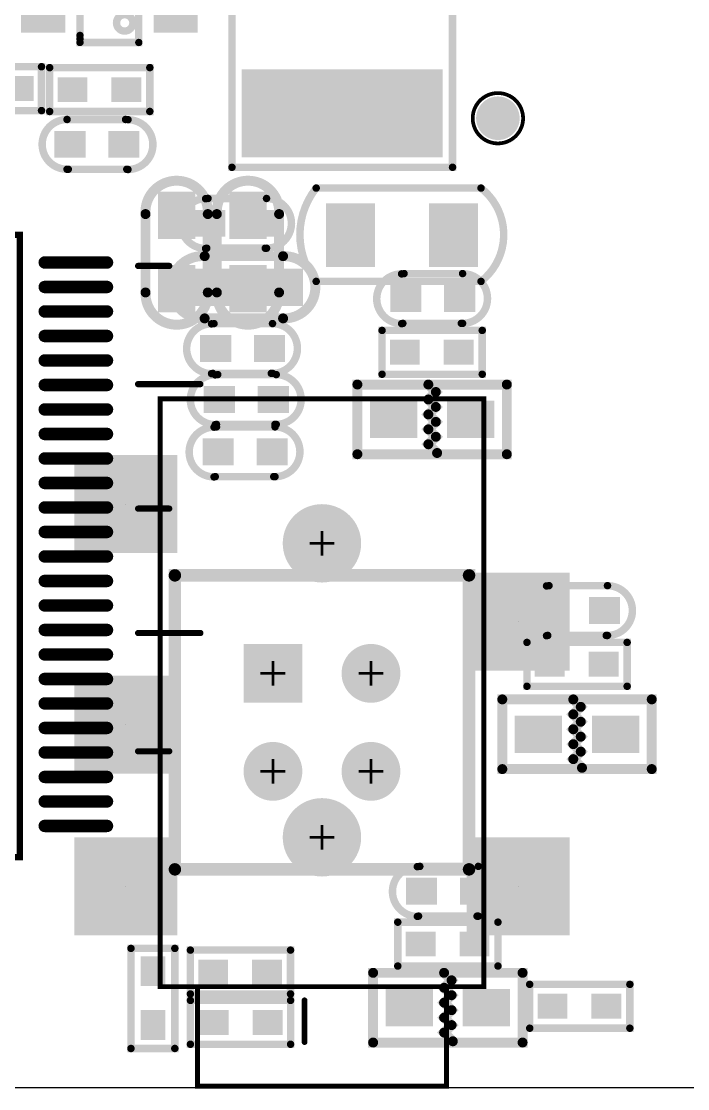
# Model space of a CAD drawing. Extents: x 68 to 180, y 55 to 144.
# Drawn here: x 123.98 to 137.57, y 55.95 to 77.73 of the extents above; entities that cross this region are included whole.
import ezdxf

# ---------------------------------------------------------------- set-up
doc = ezdxf.new("R2010")
doc.units = 0
doc.header["$MEASUREMENT"] = 0
doc.layers.get('0').update_dxf_attribs({"linetype": 'CONTINUOUS'})
for name, color, linetype in [('BOARD_OUTLINE_00', 2, 'CONTINUOUS'), ('DRIL_NPLTE_THRU_01', 16, 'CONTINUOUS'), ('DRIL_NPLTE_THRU_02', 4, 'CONTINUOUS'), ('DRIL_NPLTE_THRU_03', 96, 'CONTINUOUS'), ('DRIL_NPLTE_THRU_04', 136, 'CONTINUOUS'), ('DRIL_NPLTE_THRU_05', 34, 'CONTINUOUS'), ('DRIL_NPLTE_THRU_06', 176, 'CONTINUOUS'), ('DRIL_PLTE_THRU_01', 16, 'CONTINUOUS'), ('DRIL_PLTE_THRU_02', 4, 'CONTINUOUS'), ('DRIL_PLTE_THRU_03', 96, 'CONTINUOUS'), ('DRIL_PLTE_THRU_04', 136, 'CONTINUOUS'), ('DRIL_PLTE_THRU_05', 34, 'CONTINUOUS'), ('DRIL_PLTE_THRU_06', 176, 'CONTINUOUS'), ('DRIL_SYMBOL', 2, 'CONTINUOUS'), ('PADS_BOT', 5, 'CONTINUOUS'), ('PADS_INNER', 1, 'CONTINUOUS'), ('PADS_TOP', 1, 'CONTINUOUS'), ('PART_BOT_2DLINE_00', 253, 'CONTINUOUS'), ('PART_TOP_2DLINE_00', 67, 'CONTINUOUS'), ('PART_TOP_2DLINE_01', 67, 'CONTINUOUS')]:
    doc.layers.add(name, color=color, linetype=linetype)

# ---------------------------------------------------------------- blocks, each defined once
blk = doc.blocks.new('BOARD_5728')
at = {"layer": 'BOARD_OUTLINE_00', "const_width": 0.0254}
blk.add_lwpolyline([(0, -12.664, -0.306685), (1, -11.664), (110.44, -11.664, -0.233627), (111.44, -12.664), (111.44, -92.464, -0.199366), (110.44, -93.464), (1, -93.464, -0.298113), (0, -92.464), (0, -85.073), (12, -85.073), (12, -50.989), (2.337, -50.989), (2.356, -32.194), (0, -32.194)], format="xyb", close=True, dxfattribs=at)
blk = doc.blocks.new('SMOOTH_0$2032')
at = {"const_width": 0.1016}
blk.add_lwpolyline([(-0.0508, 0, 1), (0.0508, 0, 1)], format="xyb", close=True, dxfattribs=at)
blk = doc.blocks.new('PART_BODY_TOP_5734')
at = {"layer": 'PART_TOP_2DLINE_00', "const_width": 0.2032}
blk.add_lwpolyline([(-0.025146, 0.635), (1.575054, 0.635, -1.036434944), (1.575054, -0.635), (-0.025146, -0.635, -1.07236871)], format="xyb", close=True, dxfattribs=at)
at = {"layer": 'PART_TOP_2DLINE_00'}
for p in [(-0.025146, 0.635), (1.575054, 0.635), (-0.025146, -0.635), (1.575054, -0.635)]:
    blk.add_blockref('SMOOTH_0$2032', p, dxfattribs=at)
blk = doc.blocks.new('DRIL_HOLE_0')
blk.add_lwpolyline([(0, 0, 1), (0, 0, 1)], format="xyb", close=True)
blk = doc.blocks.new('PAD_0')
blk.add_lwpolyline([(0, 0, 1), (0, 0, 1)], format="xyb", close=True)
blk = doc.blocks.new('PAD_7')
at = {"const_width": 0.762}
blk.add_lwpolyline([(-0.4826, 0), (0.4826, 0)], dxfattribs=at)
blk = doc.blocks.new('STK_TOP_19')
at = {"layer": 'DRIL_PLTE_THRU_01'}
blk.add_blockref('DRIL_HOLE_0', (0, 0), dxfattribs=at)
at = {"layer": 'DRIL_PLTE_THRU_02'}
blk.add_blockref('DRIL_HOLE_0', (0, 0), dxfattribs=at)
at = {"layer": 'DRIL_PLTE_THRU_03'}
blk.add_blockref('DRIL_HOLE_0', (0, 0), dxfattribs=at)
at = {"layer": 'DRIL_PLTE_THRU_04'}
blk.add_blockref('DRIL_HOLE_0', (0, 0), dxfattribs=at)
at = {"layer": 'DRIL_PLTE_THRU_05'}
blk.add_blockref('DRIL_HOLE_0', (0, 0), dxfattribs=at)
at = {"layer": 'DRIL_PLTE_THRU_06'}
blk.add_blockref('DRIL_HOLE_0', (0, 0), dxfattribs=at)
at = {"layer": 'PADS_BOT'}
blk.add_blockref('PAD_0', (0, 0), dxfattribs=at)
at = {"layer": 'PADS_INNER'}
blk.add_blockref('PAD_0', (0, 0), dxfattribs=at)
at = {"layer": 'PADS_TOP'}
blk.add_blockref('PAD_7', (0, 0), dxfattribs=at)
blk = doc.blocks.new('SYM_TOP_17')
for name, p in [('PART_BODY_TOP_5734', (0, 0)), ('STK_TOP_19', (0, 0)), ('STK_TOP_19', (1.500124, 0))]:
    blk.add_blockref(name, p)
blk = doc.blocks.new('PART_TOP_21')
blk.add_blockref('SYM_TOP_17', (0, 0))
blk = doc.blocks.new('PART_TOP_22')
blk.add_blockref('SYM_TOP_17', (0, 0))
blk = doc.blocks.new('PART_BODY_BOT_5734')
at = {"layer": 'PART_BOT_2DLINE_00', "const_width": 0.2032}
blk.add_lwpolyline([(-0.025146, 0.635), (1.575054, 0.635, -1.036434944), (1.575054, -0.635), (-0.025146, -0.635, -1.07236871)], format="xyb", close=True, dxfattribs=at)
at = {"layer": 'PART_BOT_2DLINE_00'}
for p in [(-0.025146, 0.635), (1.575054, 0.635), (-0.025146, -0.635), (1.575054, -0.635)]:
    blk.add_blockref('SMOOTH_0$2032', p, dxfattribs=at)
blk = doc.blocks.new('STK_BOT_19')
at = {"layer": 'DRIL_PLTE_THRU_01'}
blk.add_blockref('DRIL_HOLE_0', (0, 0), dxfattribs=at)
at = {"layer": 'DRIL_PLTE_THRU_02'}
blk.add_blockref('DRIL_HOLE_0', (0, 0), dxfattribs=at)
at = {"layer": 'DRIL_PLTE_THRU_03'}
blk.add_blockref('DRIL_HOLE_0', (0, 0), dxfattribs=at)
at = {"layer": 'DRIL_PLTE_THRU_04'}
blk.add_blockref('DRIL_HOLE_0', (0, 0), dxfattribs=at)
at = {"layer": 'DRIL_PLTE_THRU_05'}
blk.add_blockref('DRIL_HOLE_0', (0, 0), dxfattribs=at)
at = {"layer": 'DRIL_PLTE_THRU_06'}
blk.add_blockref('DRIL_HOLE_0', (0, 0), dxfattribs=at)
at = {"layer": 'PADS_BOT'}
blk.add_blockref('PAD_7', (0, 0), dxfattribs=at)
at = {"layer": 'PADS_INNER'}
blk.add_blockref('PAD_0', (0, 0), dxfattribs=at)
at = {"layer": 'PADS_TOP'}
blk.add_blockref('PAD_0', (0, 0), dxfattribs=at)
blk = doc.blocks.new('SYM_BOT_17')
for name, p in [('PART_BODY_BOT_5734', (0, 0)), ('STK_BOT_19', (0, 0)), ('STK_BOT_19', (1.500124, 0))]:
    blk.add_blockref(name, p)
blk = doc.blocks.new('PART_BOT_46')
blk.add_blockref('SYM_BOT_17', (0, 0))
blk = doc.blocks.new('SMOOTH_0$1524')
at = {"const_width": 0.0762}
blk.add_lwpolyline([(-0.0381, 0, 1), (0.0381, 0, 1)], format="xyb", close=True, dxfattribs=at)
blk = doc.blocks.new('PART_BODY_TOP_5737')
at = {"layer": 'PART_TOP_2DLINE_00', "const_width": 0.1524}
blk.add_lwpolyline([(-1.750822, 0.96266), (1.61183, 0.96266, -0.486113236), (1.61183, -0.94234), (-1.750822, -0.94234, -0.348726164)], format="xyb", close=True, dxfattribs=at)
at = {"layer": 'PART_TOP_2DLINE_00'}
for p in [(-1.750822, 0.96266), (1.61183, 0.96266), (-1.750822, -0.94234), (1.61183, -0.94234)]:
    blk.add_blockref('SMOOTH_0$1524', p, dxfattribs=at)
blk = doc.blocks.new('PAD_8')
at = {"const_width": 0.999998}
blk.add_lwpolyline([(-0.649986, 0), (0.649986, 0)], dxfattribs=at)
blk = doc.blocks.new('STK_TOP_21')
at = {"layer": 'DRIL_PLTE_THRU_01'}
blk.add_blockref('DRIL_HOLE_0', (0, 0), dxfattribs=at)
at = {"layer": 'DRIL_PLTE_THRU_02'}
blk.add_blockref('DRIL_HOLE_0', (0, 0), dxfattribs=at)
at = {"layer": 'DRIL_PLTE_THRU_03'}
blk.add_blockref('DRIL_HOLE_0', (0, 0), dxfattribs=at)
at = {"layer": 'DRIL_PLTE_THRU_04'}
blk.add_blockref('DRIL_HOLE_0', (0, 0), dxfattribs=at)
at = {"layer": 'DRIL_PLTE_THRU_05'}
blk.add_blockref('DRIL_HOLE_0', (0, 0), dxfattribs=at)
at = {"layer": 'DRIL_PLTE_THRU_06'}
blk.add_blockref('DRIL_HOLE_0', (0, 0), dxfattribs=at)
at = {"layer": 'PADS_BOT'}
blk.add_blockref('PAD_0', (0, 0), dxfattribs=at)
at = {"layer": 'PADS_INNER'}
blk.add_blockref('PAD_0', (0, 0), dxfattribs=at)
at = {"layer": 'PADS_TOP', "rotation": 90}
blk.add_blockref('PAD_8', (0, 0), dxfattribs=at)
blk = doc.blocks.new('SYM_TOP_20')
for name, p in [('STK_TOP_21', (-1.050036, 0.004572)), ('STK_TOP_21', (1.050036, 0.004572)), ('PART_BODY_TOP_5737', (0, 0))]:
    blk.add_blockref(name, p)
blk = doc.blocks.new('PART_TOP_53')
blk.add_blockref('SYM_TOP_20', (0, 0))
blk = doc.blocks.new('PART_BODY_TOP_5741')
at = {"layer": 'PART_TOP_2DLINE_01', "const_width": 0.152}
blk.add_lwpolyline([(-1.1, 2.25), (4.1, 2.25), (4.1, -2.25), (-1.1, -2.25)], close=True, dxfattribs=at)
at = {"layer": 'PART_TOP_2DLINE_01'}
for p in [(-1.1, 2.25), (4.1, 2.25), (-1.1, -2.25), (4.1, -2.25)]:
    blk.add_blockref('SMOOTH_0$1524', p, dxfattribs=at)
blk = doc.blocks.new('PAD_10')
at = {"const_width": 1.8}
blk.add_lwpolyline([(-2.05, 0), (2.05, 0)], dxfattribs=at)
blk = doc.blocks.new('STK_TOP_26')
at = {"layer": 'DRIL_PLTE_THRU_01'}
blk.add_blockref('DRIL_HOLE_0', (0, 0), dxfattribs=at)
at = {"layer": 'DRIL_PLTE_THRU_02'}
blk.add_blockref('DRIL_HOLE_0', (0, 0), dxfattribs=at)
at = {"layer": 'DRIL_PLTE_THRU_03'}
blk.add_blockref('DRIL_HOLE_0', (0, 0), dxfattribs=at)
at = {"layer": 'DRIL_PLTE_THRU_04'}
blk.add_blockref('DRIL_HOLE_0', (0, 0), dxfattribs=at)
at = {"layer": 'DRIL_PLTE_THRU_05'}
blk.add_blockref('DRIL_HOLE_0', (0, 0), dxfattribs=at)
at = {"layer": 'DRIL_PLTE_THRU_06'}
blk.add_blockref('DRIL_HOLE_0', (0, 0), dxfattribs=at)
at = {"layer": 'PADS_BOT'}
blk.add_blockref('PAD_0', (0, 0), dxfattribs=at)
at = {"layer": 'PADS_INNER'}
blk.add_blockref('PAD_0', (0, 0), dxfattribs=at)
at = {"layer": 'PADS_TOP', "rotation": 90}
blk.add_blockref('PAD_10', (0, 0), dxfattribs=at)
blk = doc.blocks.new('SYM_TOP_24')
for name, p in [('STK_TOP_26', (0, 0)), ('STK_TOP_26', (3, 0)), ('PART_BODY_TOP_5741', (0, 0))]:
    blk.add_blockref(name, p)
blk = doc.blocks.new('PART_TOP_57')
blk.add_blockref('SYM_TOP_24', (0, 0))
blk = doc.blocks.new('PART_BODY_BOT_5757')
at = {"layer": 'PART_BOT_2DLINE_00', "const_width": 0.2032}
blk.add_lwpolyline([(-1.524, 0.7112), (1.524, 0.7112), (1.524, -0.7112), (-1.524, -0.7112)], close=True, dxfattribs=at)
blk.add_lwpolyline([(0.0762, 0.7112), (-0.0762, 0.5588), (0.0762, 0.4064), (-0.0762, 0.254), (0.0762, 0.1016), (-0.0762, -0.0508), (0.0762, -0.2032), (-0.0762, -0.3556), (0.0762, -0.508), (-0.1016, -0.6858)], dxfattribs=at)
at = {"layer": 'PART_BOT_2DLINE_00'}
for p in [(-1.524, 0.7112), (-0.0762, 0.5588), (0.0762, 0.7112), (1.524, 0.7112), (0.0762, 0.4064), (-0.0762, 0.254), (-0.0762, -0.0508), (0.0762, 0.1016), (0.0762, -0.2032), (-0.0762, -0.3556), (0.0762, -0.508), (-1.524, -0.7112), (-0.1016, -0.6858), (1.524, -0.7112)]:
    blk.add_blockref('SMOOTH_0$2032', p, dxfattribs=at)
blk = doc.blocks.new('SYM_BOT_40')
for name, p in [('PART_BODY_BOT_5757', (0, 0)), ('STK_BOT_19', (-0.7874, 0)), ('STK_BOT_19', (0.7874, 0))]:
    blk.add_blockref(name, p)
blk = doc.blocks.new('PART_BOT_86')
blk.add_blockref('SYM_BOT_40', (0, 0))
blk = doc.blocks.new('PART_BOT_87')
blk.add_blockref('SYM_BOT_40', (0, 0))
blk = doc.blocks.new('PART_BOT_88')
blk.add_blockref('SYM_BOT_40', (0, 0))
blk = doc.blocks.new('SMOOTH_0$10008')
at = {"const_width": 0.05004}
blk.add_lwpolyline([(-0.02502, 0, 1), (0.02502, 0, 1)], format="xyb", close=True, dxfattribs=at)
blk = doc.blocks.new('PART_BODY_TOP_5765')
at = {"layer": 'PART_TOP_2DLINE_00', "const_width": 0.1}
for points in [[(7.548, 1.198), (-4.45, 1.198), (-4.45, 7.802), (7.548, 7.802)], [(9.58, 1.96), (7.548, 1.96), (7.548, 7.04), (9.58, 7.04)]]:
    blk.add_lwpolyline(points, close=True, dxfattribs=at)
at = {"layer": 'PART_TOP_2DLINE_00'}
for p in [(-4.45, 7.802), (7.548, 7.802), (7.548, 7.04), (9.58, 7.04), (7.548, 1.96), (9.58, 1.96), (-4.45, 1.198), (7.548, 1.198)]:
    blk.add_blockref('SMOOTH_0$10008', p, dxfattribs=at)
blk = doc.blocks.new('PAD_21')
blk.add_lwpolyline([(0, 0), (0, 0)])
blk = doc.blocks.new('PAD_50')
at = {"const_width": 2}
blk.add_lwpolyline([(-1.05, 0), (1.05, 0)], dxfattribs=at)
blk = doc.blocks.new('STK_TOP_68')
at = {"layer": 'DRIL_NPLTE_THRU_01'}
blk.add_blockref('DRIL_HOLE_0', (0, 0), dxfattribs=at)
at = {"layer": 'DRIL_NPLTE_THRU_02'}
blk.add_blockref('DRIL_HOLE_0', (0, 0), dxfattribs=at)
at = {"layer": 'DRIL_NPLTE_THRU_03'}
blk.add_blockref('DRIL_HOLE_0', (0, 0), dxfattribs=at)
at = {"layer": 'DRIL_NPLTE_THRU_04'}
blk.add_blockref('DRIL_HOLE_0', (0, 0), dxfattribs=at)
at = {"layer": 'DRIL_NPLTE_THRU_05'}
blk.add_blockref('DRIL_HOLE_0', (0, 0), dxfattribs=at)
at = {"layer": 'DRIL_NPLTE_THRU_06'}
blk.add_blockref('DRIL_HOLE_0', (0, 0), dxfattribs=at)
at = {"layer": 'PADS_BOT'}
blk.add_blockref('PAD_21', (0, 0), dxfattribs=at)
at = {"layer": 'PADS_INNER'}
blk.add_blockref('PAD_0', (0, 0), dxfattribs=at)
at = {"layer": 'PADS_TOP', "rotation": 90}
blk.add_blockref('PAD_50', (0, 0), dxfattribs=at)
blk = doc.blocks.new('DRIL_SYMBOL_1$6')
at = {"layer": 'DRIL_SYMBOL', "const_width": 0.0508}
for points in [[(0, -0.254), (0, 0.254)], [(-0.254, 0), (0.254, 0)]]:
    blk.add_lwpolyline(points, dxfattribs=at)
blk = doc.blocks.new('DRIL_HOLE_1$6')
at = {"const_width": 0.8}
blk.add_lwpolyline([(-0.4, 0, 1), (0.4, 0, 1)], format="xyb", close=True, dxfattribs=at)
blk.add_blockref('DRIL_SYMBOL_1$6', (0, 0))
blk = doc.blocks.new('PAD_33')
at = {"const_width": 0.799972}
blk.add_lwpolyline([(0, -0.399986, 1), (0, 0.399986, 1)], format="xyb", close=True, dxfattribs=at)
blk = doc.blocks.new('STK_TOP_69')
at = {"layer": 'DRIL_PLTE_THRU_01'}
blk.add_blockref('DRIL_HOLE_1$6', (0, 0), dxfattribs=at)
at = {"layer": 'DRIL_PLTE_THRU_02'}
blk.add_blockref('DRIL_HOLE_1$6', (0, 0), dxfattribs=at)
at = {"layer": 'DRIL_PLTE_THRU_03'}
blk.add_blockref('DRIL_HOLE_1$6', (0, 0), dxfattribs=at)
at = {"layer": 'DRIL_PLTE_THRU_04'}
blk.add_blockref('DRIL_HOLE_1$6', (0, 0), dxfattribs=at)
at = {"layer": 'DRIL_PLTE_THRU_05'}
blk.add_blockref('DRIL_HOLE_1$6', (0, 0), dxfattribs=at)
at = {"layer": 'DRIL_PLTE_THRU_06'}
blk.add_blockref('DRIL_HOLE_1$6', (0, 0), dxfattribs=at)
at = {"layer": 'PADS_BOT'}
blk.add_blockref('PAD_33', (0, 0), dxfattribs=at)
at = {"layer": 'PADS_INNER'}
blk.add_blockref('PAD_33', (0, 0), dxfattribs=at)
at = {"layer": 'PADS_TOP'}
blk.add_blockref('PAD_33', (0, 0), dxfattribs=at)
blk = doc.blocks.new('SYM_TOP_48')
for name, p in [('STK_TOP_68', (0.1, 8.5)), ('STK_TOP_68', (5.5, 8.5)), ('PART_BODY_TOP_5765', (0, 0)), ('STK_TOP_69', (-1.5, 4.5)), ('STK_TOP_69', (4.5, 4.5)), ('STK_TOP_68', (-2.3, 0.5)), ('STK_TOP_68', (2.2, 0.5)), ('STK_TOP_68', (5.5, 0.5))]:
    blk.add_blockref(name, p)
blk = doc.blocks.new('PART_TOP_97')
blk.add_blockref('SYM_TOP_48', (0, 0))
blk = doc.blocks.new('PART_BODY_BOT_5731')
at = {"layer": 'PART_BOT_2DLINE_00', "const_width": 0.152}
blk.add_lwpolyline([(-1.028, -0.449), (-1.028, 0.446), (1.015, 0.446), (1.015, -0.449)], close=True, dxfattribs=at)
at = {"layer": 'PART_BOT_2DLINE_00'}
for p in [(-1.028, 0.446), (1.015, 0.446), (-1.028, -0.449), (1.015, -0.449)]:
    blk.add_blockref('SMOOTH_0$1524', p, dxfattribs=at)
blk = doc.blocks.new('PAD_1')
at = {"const_width": 0.508}
blk.add_lwpolyline([(-0.305, 0), (0.305, 0)], dxfattribs=at)
blk = doc.blocks.new('STK_BOT_14')
at = {"layer": 'DRIL_PLTE_THRU_01'}
blk.add_blockref('DRIL_HOLE_0', (0, 0), dxfattribs=at)
at = {"layer": 'DRIL_PLTE_THRU_02'}
blk.add_blockref('DRIL_HOLE_0', (0, 0), dxfattribs=at)
at = {"layer": 'DRIL_PLTE_THRU_03'}
blk.add_blockref('DRIL_HOLE_0', (0, 0), dxfattribs=at)
at = {"layer": 'DRIL_PLTE_THRU_04'}
blk.add_blockref('DRIL_HOLE_0', (0, 0), dxfattribs=at)
at = {"layer": 'DRIL_PLTE_THRU_05'}
blk.add_blockref('DRIL_HOLE_0', (0, 0), dxfattribs=at)
at = {"layer": 'DRIL_PLTE_THRU_06'}
blk.add_blockref('DRIL_HOLE_0', (0, 0), dxfattribs=at)
at = {"layer": 'PADS_BOT'}
blk.add_blockref('PAD_1', (0, 0), dxfattribs=at)
at = {"layer": 'PADS_INNER'}
blk.add_blockref('PAD_0', (0, 0), dxfattribs=at)
at = {"layer": 'PADS_TOP'}
blk.add_blockref('PAD_0', (0, 0), dxfattribs=at)
blk = doc.blocks.new('SYM_BOT_14')
for name, p in [('PART_BODY_BOT_5731', (0, 0)), ('STK_BOT_14', (-0.55, 0)), ('STK_BOT_14', (0.55, 0))]:
    blk.add_blockref(name, p)
blk = doc.blocks.new('PART_BOT_139')
blk.add_blockref('SYM_BOT_14', (0, 0))
blk = doc.blocks.new('PART_BOT_140')
blk.add_blockref('SYM_BOT_14', (0, 0))
blk = doc.blocks.new('PART_BOT_141')
blk.add_blockref('SYM_BOT_14', (0, 0))
blk = doc.blocks.new('PART_BOT_167')
blk.add_blockref('SYM_BOT_14', (0, 0))
blk = doc.blocks.new('PART_BOT_172')
blk.add_blockref('SYM_BOT_14', (0, 0))
blk = doc.blocks.new('PART_BODY_TOP_5731')
at = {"layer": 'PART_TOP_2DLINE_00', "const_width": 0.152}
blk.add_lwpolyline([(-1.028, -0.449), (-1.028, 0.446), (1.015, 0.446), (1.015, -0.449)], close=True, dxfattribs=at)
at = {"layer": 'PART_TOP_2DLINE_00'}
for p in [(-1.028, 0.446), (1.015, 0.446), (-1.028, -0.449), (1.015, -0.449)]:
    blk.add_blockref('SMOOTH_0$1524', p, dxfattribs=at)
blk = doc.blocks.new('STK_TOP_14')
at = {"layer": 'DRIL_PLTE_THRU_01'}
blk.add_blockref('DRIL_HOLE_0', (0, 0), dxfattribs=at)
at = {"layer": 'DRIL_PLTE_THRU_02'}
blk.add_blockref('DRIL_HOLE_0', (0, 0), dxfattribs=at)
at = {"layer": 'DRIL_PLTE_THRU_03'}
blk.add_blockref('DRIL_HOLE_0', (0, 0), dxfattribs=at)
at = {"layer": 'DRIL_PLTE_THRU_04'}
blk.add_blockref('DRIL_HOLE_0', (0, 0), dxfattribs=at)
at = {"layer": 'DRIL_PLTE_THRU_05'}
blk.add_blockref('DRIL_HOLE_0', (0, 0), dxfattribs=at)
at = {"layer": 'DRIL_PLTE_THRU_06'}
blk.add_blockref('DRIL_HOLE_0', (0, 0), dxfattribs=at)
at = {"layer": 'PADS_BOT'}
blk.add_blockref('PAD_0', (0, 0), dxfattribs=at)
at = {"layer": 'PADS_INNER'}
blk.add_blockref('PAD_0', (0, 0), dxfattribs=at)
at = {"layer": 'PADS_TOP'}
blk.add_blockref('PAD_1', (0, 0), dxfattribs=at)
blk = doc.blocks.new('SYM_TOP_14')
for name, p in [('PART_BODY_TOP_5731', (0, 0)), ('STK_TOP_14', (-0.55, 0)), ('STK_TOP_14', (0.55, 0))]:
    blk.add_blockref(name, p)
blk = doc.blocks.new('PART_TOP_192')
blk.add_blockref('SYM_TOP_14', (0, 0))
blk = doc.blocks.new('PART_TOP_195')
blk.add_blockref('SYM_TOP_14', (0, 0))
blk = doc.blocks.new('SMOOTH_0$150114')
at = {"const_width": 0.075057}
blk.add_lwpolyline([(-0.037528, 0, 1), (0.037528, 0, 1)], format="xyb", close=True, dxfattribs=at)
blk = doc.blocks.new('PART_BODY_TOP_5781')
at = {"layer": 'PART_TOP_2DLINE_00', "const_width": 0.15}
blk.add_lwpolyline([(-1.275, 0.6), (1.35, 0.6), (1.35, -0.6), (-1.35, -0.6), (-1.35, 0.6), (-1.206, 0.6)], close=True, dxfattribs=at)
blk.add_lwpolyline([(-0.783, -0.312, 1), (-1.117, -0.312, 1)], format="xyb", close=True, dxfattribs=at)
at = {"layer": 'PART_TOP_2DLINE_00'}
for p in [(-1.35, 0.6), (-1.275, 0.6), (-1.206, 0.6), (1.35, 0.6), (-1.35, -0.6), (1.35, -0.6)]:
    blk.add_blockref('SMOOTH_0$150114', p, dxfattribs=at)
blk = doc.blocks.new('PAD_65')
at = {"const_width": 0.4}
blk.add_lwpolyline([(-0.45, 0), (0.45, 0)], dxfattribs=at)
blk = doc.blocks.new('STK_TOP_87')
at = {"layer": 'DRIL_PLTE_THRU_01'}
blk.add_blockref('DRIL_HOLE_0', (0, 0), dxfattribs=at)
at = {"layer": 'DRIL_PLTE_THRU_02'}
blk.add_blockref('DRIL_HOLE_0', (0, 0), dxfattribs=at)
at = {"layer": 'DRIL_PLTE_THRU_03'}
blk.add_blockref('DRIL_HOLE_0', (0, 0), dxfattribs=at)
at = {"layer": 'DRIL_PLTE_THRU_04'}
blk.add_blockref('DRIL_HOLE_0', (0, 0), dxfattribs=at)
at = {"layer": 'DRIL_PLTE_THRU_05'}
blk.add_blockref('DRIL_HOLE_0', (0, 0), dxfattribs=at)
at = {"layer": 'DRIL_PLTE_THRU_06'}
blk.add_blockref('DRIL_HOLE_0', (0, 0), dxfattribs=at)
at = {"layer": 'PADS_BOT'}
blk.add_blockref('PAD_0', (0, 0), dxfattribs=at)
at = {"layer": 'PADS_INNER'}
blk.add_blockref('PAD_0', (0, 0), dxfattribs=at)
at = {"layer": 'PADS_TOP', "rotation": 90}
blk.add_blockref('PAD_65', (0, 0), dxfattribs=at)
blk = doc.blocks.new('SYM_TOP_64')
for name, p in [('STK_TOP_87', (-0.95, 1.35)), ('STK_TOP_87', (0.95, 1.35)), ('PART_BODY_TOP_5781', (0, 0)), ('STK_TOP_87', (-0.95, -1.35)), ('STK_TOP_87', (0, -1.35)), ('STK_TOP_87', (0.95, -1.35))]:
    blk.add_blockref(name, p)
blk = doc.blocks.new('PART_TOP_250')
blk.add_blockref('SYM_TOP_64', (0, 0))
blk = doc.blocks.new('SMOOTH_0$127')
at = {"const_width": 0.0635}
blk.add_lwpolyline([(-0.03175, 0, 1), (0.03175, 0, 1)], format="xyb", close=True, dxfattribs=at)
blk = doc.blocks.new('PART_BODY_BOT_5788')
at = {"layer": 'PART_BOT_2DLINE_00', "const_width": 0.127}
for points in [[(-1.813, 11.049), (-1.813, 12.319)], [(3.267, 11.049), (3.267, 12.319)], [(-4.226, 11.049), (-4.226, 11.684)], [(0.727, 11.049), (0.727, 11.684)], [(5.68, 11.049), (5.68, 11.684)], [(-5.75, -10.922), (-5.115, -11.557), (-6.385, -11.557), (-5.75, -10.922)], [(-3.718, -11.049), (-3.718, -11.684)], [(-1.305, -11.049), (-1.305, -12.319)], [(1.235, -11.049), (1.235, -11.684)], [(3.775, -11.049), (3.775, -12.319)]]:
    blk.add_lwpolyline(points, dxfattribs=at)
blk.add_lwpolyline([(-6.385, -8.509), (-6.385, -1.524), (-5.25, -1.524), (-5.25, 0.381), (-6.385, 0.381), (-6.385, 8.636), (6.315, 8.636), (6.315, -8.509)], close=True, dxfattribs=at)
blk.add_lwpolyline([(-4.74975, -7.27888, 1), (-5.75, -7.27888, 1)], format="xyb", close=True, dxfattribs=at)
at = {"layer": 'PART_BOT_2DLINE_00'}
for p in [(-1.813, 12.319), (3.267, 12.319), (-4.226, 11.684), (0.727, 11.684), (5.68, 11.684), (-4.226, 11.049), (-1.813, 11.049), (0.727, 11.049), (3.267, 11.049), (5.68, 11.049), (-6.385, 8.636), (6.315, 8.636), (-6.385, 0.381), (-5.25, 0.381), (-6.385, -1.524), (-5.25, -1.524), (-6.385, -8.509), (6.315, -8.509), (-5.75, -10.922), (-5.75, -10.922), (-3.718, -11.049), (-1.305, -11.049), (1.235, -11.049), (3.775, -11.049), (-6.385, -11.557), (-5.115, -11.557), (-3.718, -11.684), (1.235, -11.684), (-1.305, -12.319), (3.775, -12.319)]:
    blk.add_blockref('SMOOTH_0$127', p, dxfattribs=at)
blk = doc.blocks.new('PAD_71')
at = {"const_width": 0.127}
blk.add_lwpolyline([(-0.635, -0.0635), (0.635, -0.0635, 1), (0.635, 0.0635), (-0.635, 0.0635, 1)], format="xyb", close=True, dxfattribs=at)
blk = doc.blocks.new('STK_BOT_101')
at = {"layer": 'DRIL_PLTE_THRU_01'}
blk.add_blockref('DRIL_HOLE_0', (0, 0), dxfattribs=at)
at = {"layer": 'DRIL_PLTE_THRU_02'}
blk.add_blockref('DRIL_HOLE_0', (0, 0), dxfattribs=at)
at = {"layer": 'DRIL_PLTE_THRU_03'}
blk.add_blockref('DRIL_HOLE_0', (0, 0), dxfattribs=at)
at = {"layer": 'DRIL_PLTE_THRU_04'}
blk.add_blockref('DRIL_HOLE_0', (0, 0), dxfattribs=at)
at = {"layer": 'DRIL_PLTE_THRU_05'}
blk.add_blockref('DRIL_HOLE_0', (0, 0), dxfattribs=at)
at = {"layer": 'DRIL_PLTE_THRU_06'}
blk.add_blockref('DRIL_HOLE_0', (0, 0), dxfattribs=at)
at = {"layer": 'PADS_BOT', "rotation": 90}
blk.add_blockref('PAD_71', (0, 0), dxfattribs=at)
at = {"layer": 'PADS_INNER'}
blk.add_blockref('PAD_0', (0, 0), dxfattribs=at)
at = {"layer": 'PADS_TOP'}
blk.add_blockref('PAD_0', (0, 0), dxfattribs=at)
blk = doc.blocks.new('SYM_BOT_71')
for name, p in [('PART_BODY_BOT_5788', (0, 0)), ('STK_BOT_101', (-5.75, 9.779)), ('STK_BOT_101', (-5.25, 9.779)), ('STK_BOT_101', (-4.75, 9.779)), ('STK_BOT_101', (-4.25, 9.779)), ('STK_BOT_101', (-3.75, 9.779)), ('STK_BOT_101', (-3.25, 9.779)), ('STK_BOT_101', (-2.75001, 9.779)), ('STK_BOT_101', (-2.25, 9.779)), ('STK_BOT_101', (-1.75, 9.779)), ('STK_BOT_101', (-1.25, 9.779)), ('STK_BOT_101', (-0.75, 9.779)), ('STK_BOT_101', (-0.25, 9.779)), ('STK_BOT_101', (0.24999, 9.779)), ('STK_BOT_101', (0.75, 9.779)), ('STK_BOT_101', (1.25, 9.779)), ('STK_BOT_101', (1.75, 9.779)), ('STK_BOT_101', (2.25, 9.779)), ('STK_BOT_101', (2.75, 9.779)), ('STK_BOT_101', (3.25, 9.779)), ('STK_BOT_101', (3.75, 9.779)), ('STK_BOT_101', (4.25, 9.779)), ('STK_BOT_101', (4.75, 9.779)), ('STK_BOT_101', (5.25, 9.779)), ('STK_BOT_101', (5.75, 9.779)), ('STK_BOT_101', (-5.75, -9.779)), ('STK_BOT_101', (-5.25, -9.779)), ('STK_BOT_101', (-4.75, -9.779)), ('STK_BOT_101', (-4.25, -9.779)), ('STK_BOT_101', (-3.75, -9.779)), ('STK_BOT_101', (-3.25, -9.779)), ('STK_BOT_101', (-2.75, -9.779)), ('STK_BOT_101', (-2.25, -9.779)), ('STK_BOT_101', (-1.75, -9.779)), ('STK_BOT_101', (-1.25, -9.779)), ('STK_BOT_101', (-0.75, -9.779)), ('STK_BOT_101', (-0.25, -9.779)), ('STK_BOT_101', (0.25, -9.779)), ('STK_BOT_101', (0.75, -9.779)), ('STK_BOT_101', (1.25, -9.779)), ('STK_BOT_101', (1.75, -9.779)), ('STK_BOT_101', (2.25, -9.779)), ('STK_BOT_101', (2.75, -9.779)), ('STK_BOT_101', (3.25, -9.779)), ('STK_BOT_101', (3.75, -9.779)), ('STK_BOT_101', (4.25, -9.779)), ('STK_BOT_101', (4.75, -9.779)), ('STK_BOT_101', (5.25, -9.779)), ('STK_BOT_101', (5.75, -9.779))]:
    blk.add_blockref(name, p)
blk = doc.blocks.new('PART_BOT_257')
blk.add_blockref('SYM_BOT_71', (0, 0))
blk = doc.blocks.new('PART_BODY_BOT_5792')
at = {"layer": 'PART_BOT_2DLINE_00', "const_width": 0.1524}
for points in [[(-0.6096, -0.508, -1), (-0.6096, 0.508)], [(0.633804, 0.502572, -1), (0.633804, -0.513428)]]:
    blk.add_lwpolyline(points, format="xyb", dxfattribs=at)
for points in [[(-0.6096, 0.508), (0.5842, 0.508)], [(-0.5842, -0.508), (0.6096, -0.508)]]:
    blk.add_lwpolyline(points, dxfattribs=at)
at = {"layer": 'PART_BOT_2DLINE_00'}
for p in [(-0.6096, 0.508), (-0.6096, 0.508), (0.5842, 0.508), (0.633804, 0.502572), (-0.6096, -0.508), (-0.5842, -0.508), (0.6096, -0.508), (0.633804, -0.513428)]:
    blk.add_blockref('SMOOTH_0$1524', p, dxfattribs=at)
blk = doc.blocks.new('PAD_79')
at = {"const_width": 0.55}
blk.add_lwpolyline([(-0.3175, 0), (0.3175, 0)], dxfattribs=at)
blk = doc.blocks.new('STK_BOT_110')
at = {"layer": 'DRIL_PLTE_THRU_01'}
blk.add_blockref('DRIL_HOLE_0', (0, 0), dxfattribs=at)
at = {"layer": 'DRIL_PLTE_THRU_02'}
blk.add_blockref('DRIL_HOLE_0', (0, 0), dxfattribs=at)
at = {"layer": 'DRIL_PLTE_THRU_03'}
blk.add_blockref('DRIL_HOLE_0', (0, 0), dxfattribs=at)
at = {"layer": 'DRIL_PLTE_THRU_04'}
blk.add_blockref('DRIL_HOLE_0', (0, 0), dxfattribs=at)
at = {"layer": 'DRIL_PLTE_THRU_05'}
blk.add_blockref('DRIL_HOLE_0', (0, 0), dxfattribs=at)
at = {"layer": 'DRIL_PLTE_THRU_06'}
blk.add_blockref('DRIL_HOLE_0', (0, 0), dxfattribs=at)
at = {"layer": 'PADS_BOT'}
blk.add_blockref('PAD_79', (0, 0), dxfattribs=at)
at = {"layer": 'PADS_INNER'}
blk.add_blockref('PAD_0', (0, 0), dxfattribs=at)
at = {"layer": 'PADS_TOP'}
blk.add_blockref('PAD_0', (0, 0), dxfattribs=at)
blk = doc.blocks.new('SYM_BOT_75')
for name, p in [('PART_BODY_BOT_5792', (0, 0)), ('STK_BOT_110', (-0.55, 0)), ('STK_BOT_110', (0.55, 0))]:
    blk.add_blockref(name, p)
blk = doc.blocks.new('PART_BOT_329')
blk.add_blockref('SYM_BOT_75', (0, 0))
blk = doc.blocks.new('PART_BOT_330')
blk.add_blockref('SYM_BOT_75', (0, 0))
blk = doc.blocks.new('PART_BOT_333')
blk.add_blockref('SYM_BOT_75', (0, 0))
blk = doc.blocks.new('PART_BODY_TOP_5792')
at = {"layer": 'PART_TOP_2DLINE_00', "const_width": 0.1524}
for points in [[(-0.6096, -0.508, -1), (-0.6096, 0.508)], [(0.633804, 0.502572, -1), (0.633804, -0.513428)]]:
    blk.add_lwpolyline(points, format="xyb", dxfattribs=at)
for points in [[(-0.6096, 0.508), (0.5842, 0.508)], [(-0.5842, -0.508), (0.6096, -0.508)]]:
    blk.add_lwpolyline(points, dxfattribs=at)
at = {"layer": 'PART_TOP_2DLINE_00'}
for p in [(-0.6096, 0.508), (-0.6096, 0.508), (0.5842, 0.508), (0.633804, 0.502572), (-0.6096, -0.508), (-0.5842, -0.508), (0.6096, -0.508), (0.633804, -0.513428)]:
    blk.add_blockref('SMOOTH_0$1524', p, dxfattribs=at)
blk = doc.blocks.new('STK_TOP_110')
at = {"layer": 'DRIL_PLTE_THRU_01'}
blk.add_blockref('DRIL_HOLE_0', (0, 0), dxfattribs=at)
at = {"layer": 'DRIL_PLTE_THRU_02'}
blk.add_blockref('DRIL_HOLE_0', (0, 0), dxfattribs=at)
at = {"layer": 'DRIL_PLTE_THRU_03'}
blk.add_blockref('DRIL_HOLE_0', (0, 0), dxfattribs=at)
at = {"layer": 'DRIL_PLTE_THRU_04'}
blk.add_blockref('DRIL_HOLE_0', (0, 0), dxfattribs=at)
at = {"layer": 'DRIL_PLTE_THRU_05'}
blk.add_blockref('DRIL_HOLE_0', (0, 0), dxfattribs=at)
at = {"layer": 'DRIL_PLTE_THRU_06'}
blk.add_blockref('DRIL_HOLE_0', (0, 0), dxfattribs=at)
at = {"layer": 'PADS_BOT'}
blk.add_blockref('PAD_0', (0, 0), dxfattribs=at)
at = {"layer": 'PADS_INNER'}
blk.add_blockref('PAD_0', (0, 0), dxfattribs=at)
at = {"layer": 'PADS_TOP'}
blk.add_blockref('PAD_79', (0, 0), dxfattribs=at)
blk = doc.blocks.new('SYM_TOP_75')
for name, p in [('PART_BODY_TOP_5792', (0, 0)), ('STK_TOP_110', (-0.55, 0)), ('STK_TOP_110', (0.55, 0))]:
    blk.add_blockref(name, p)
blk = doc.blocks.new('PART_TOP_345')
blk.add_blockref('SYM_TOP_75', (0, 0))
blk = doc.blocks.new('PART_BOT_389')
blk.add_blockref('SYM_BOT_75', (0, 0))
blk = doc.blocks.new('PART_BOT_390')
blk.add_blockref('SYM_BOT_75', (0, 0))
blk = doc.blocks.new('PART_BOT_391')
blk.add_blockref('SYM_BOT_75', (0, 0))
blk = doc.blocks.new('PART_BOT_480')
blk.add_blockref('SYM_BOT_75', (0, 0))
blk = doc.blocks.new('SMOOTH_0$254')
at = {"const_width": 0.127}
blk.add_lwpolyline([(-0.0635, 0, 1), (0.0635, 0, 1)], format="xyb", close=True, dxfattribs=at)
blk = doc.blocks.new('PART_BODY_TOP_5744')
at = {"layer": 'PART_TOP_2DLINE_00', "const_width": 0.254}
blk.add_lwpolyline([(-2, 2), (4, 2), (4, -4), (-2, -4)], close=True, dxfattribs=at)
at = {"layer": 'PART_TOP_2DLINE_00'}
for p in [(-2, 2), (4, 2), (-2, -4), (4, -4)]:
    blk.add_blockref('SMOOTH_0$254', p, dxfattribs=at)
blk = doc.blocks.new('DRIL_SYMBOL_0$8')
at = {"layer": 'DRIL_SYMBOL', "const_width": 0.0508}
for points in [[(0, -0.254), (0, 0.254)], [(-0.254, 0), (0.254, 0)]]:
    blk.add_lwpolyline(points, dxfattribs=at)
blk = doc.blocks.new('DRIL_HOLE_0$8')
at = {"const_width": 0.4}
blk.add_lwpolyline([(-0.2, 0, 1), (0.2, 0, 1)], format="xyb", close=True, dxfattribs=at)
blk.add_blockref('DRIL_SYMBOL_0$8', (0, 0))
blk = doc.blocks.new('PAD_11')
at = {"const_width": 0.6}
blk.add_lwpolyline([(0, -0.3, 1), (0, 0.3, 1)], format="xyb", close=True, dxfattribs=at)
blk = doc.blocks.new('PAD_12')
at = {"const_width": 1.2}
blk.add_lwpolyline([(-0.6, 0), (0.6, 0)], dxfattribs=at)
blk = doc.blocks.new('STK_TOP_28')
at = {"layer": 'DRIL_PLTE_THRU_01'}
blk.add_blockref('DRIL_HOLE_0$8', (0, 0), dxfattribs=at)
at = {"layer": 'DRIL_PLTE_THRU_02'}
blk.add_blockref('DRIL_HOLE_0$8', (0, 0), dxfattribs=at)
at = {"layer": 'DRIL_PLTE_THRU_03'}
blk.add_blockref('DRIL_HOLE_0$8', (0, 0), dxfattribs=at)
at = {"layer": 'DRIL_PLTE_THRU_04'}
blk.add_blockref('DRIL_HOLE_0$8', (0, 0), dxfattribs=at)
at = {"layer": 'DRIL_PLTE_THRU_05'}
blk.add_blockref('DRIL_HOLE_0$8', (0, 0), dxfattribs=at)
at = {"layer": 'DRIL_PLTE_THRU_06'}
blk.add_blockref('DRIL_HOLE_0$8', (0, 0), dxfattribs=at)
at = {"layer": 'PADS_BOT'}
blk.add_blockref('PAD_12', (0, 0), dxfattribs=at)
at = {"layer": 'PADS_INNER'}
blk.add_blockref('PAD_11', (0, 0), dxfattribs=at)
at = {"layer": 'PADS_TOP'}
blk.add_blockref('PAD_12', (0, 0), dxfattribs=at)
blk = doc.blocks.new('STK_TOP_29')
at = {"layer": 'DRIL_PLTE_THRU_01'}
blk.add_blockref('DRIL_HOLE_0$8', (0, 0), dxfattribs=at)
at = {"layer": 'DRIL_PLTE_THRU_02'}
blk.add_blockref('DRIL_HOLE_0$8', (0, 0), dxfattribs=at)
at = {"layer": 'DRIL_PLTE_THRU_03'}
blk.add_blockref('DRIL_HOLE_0$8', (0, 0), dxfattribs=at)
at = {"layer": 'DRIL_PLTE_THRU_04'}
blk.add_blockref('DRIL_HOLE_0$8', (0, 0), dxfattribs=at)
at = {"layer": 'DRIL_PLTE_THRU_05'}
blk.add_blockref('DRIL_HOLE_0$8', (0, 0), dxfattribs=at)
at = {"layer": 'DRIL_PLTE_THRU_06'}
blk.add_blockref('DRIL_HOLE_0$8', (0, 0), dxfattribs=at)
at = {"layer": 'PADS_BOT'}
blk.add_blockref('PAD_11', (0, 0), dxfattribs=at)
at = {"layer": 'PADS_INNER'}
blk.add_blockref('PAD_11', (0, 0), dxfattribs=at)
at = {"layer": 'PADS_TOP'}
blk.add_blockref('PAD_11', (0, 0), dxfattribs=at)
blk = doc.blocks.new('SYM_TOP_27')
for name, p in [('PART_BODY_TOP_5744', (0, 0)), ('STK_TOP_28', (0, 0)), ('STK_TOP_29', (2, 0)), ('STK_TOP_29', (0, -2)), ('STK_TOP_29', (2, -2))]:
    blk.add_blockref(name, p)
blk = doc.blocks.new('PART_TOP_492')
blk.add_blockref('SYM_TOP_27', (0, 0))
blk = doc.blocks.new('PART_BODY_TOP_5800')
at = {"layer": 'PART_TOP_2DLINE_00', "const_width": 0.0762}
blk.add_lwpolyline([(0.514, 0, 1), (-0.514, 0, 1)], format="xyb", close=True, dxfattribs=at)
blk = doc.blocks.new('PAD_85')
at = {"const_width": 0.4445}
blk.add_lwpolyline([(0, -0.22225, 1), (0, 0.22225, 1)], format="xyb", close=True, dxfattribs=at)
blk = doc.blocks.new('STK_TOP_119')
at = {"layer": 'DRIL_PLTE_THRU_01'}
blk.add_blockref('DRIL_HOLE_0', (0, 0), dxfattribs=at)
at = {"layer": 'DRIL_PLTE_THRU_02'}
blk.add_blockref('DRIL_HOLE_0', (0, 0), dxfattribs=at)
at = {"layer": 'DRIL_PLTE_THRU_03'}
blk.add_blockref('DRIL_HOLE_0', (0, 0), dxfattribs=at)
at = {"layer": 'DRIL_PLTE_THRU_04'}
blk.add_blockref('DRIL_HOLE_0', (0, 0), dxfattribs=at)
at = {"layer": 'DRIL_PLTE_THRU_05'}
blk.add_blockref('DRIL_HOLE_0', (0, 0), dxfattribs=at)
at = {"layer": 'DRIL_PLTE_THRU_06'}
blk.add_blockref('DRIL_HOLE_0', (0, 0), dxfattribs=at)
at = {"layer": 'PADS_BOT'}
blk.add_blockref('PAD_0', (0, 0), dxfattribs=at)
at = {"layer": 'PADS_INNER'}
blk.add_blockref('PAD_0', (0, 0), dxfattribs=at)
at = {"layer": 'PADS_TOP'}
blk.add_blockref('PAD_85', (0, 0), dxfattribs=at)
blk = doc.blocks.new('SYM_TOP_83')
for name in ['PART_BODY_TOP_5800', 'STK_TOP_119']:
    blk.add_blockref(name, (0, 0))
blk = doc.blocks.new('PART_TOP_519')
blk.add_blockref('SYM_TOP_83', (0, 0))
blk = doc.blocks.new('SMOOTH_0$12')
at = {"const_width": 0.06}
blk.add_lwpolyline([(-0.03, 0, 1), (0.03, 0, 1)], format="xyb", close=True, dxfattribs=at)
blk = doc.blocks.new('PART_BODY_BOT_5803')
at = {"layer": 'PART_BOT_2DLINE_00', "const_width": 0.152}
blk.add_lwpolyline([(-1.028, -0.449), (-1.028, 0.446), (1.015, 0.446), (1.015, -0.449)], close=True, dxfattribs=at)
at = {"layer": 'PART_BOT_2DLINE_00', "const_width": 0.12}
blk.add_lwpolyline([(1.3, -0.45), (1.3, 0.4)], dxfattribs=at)
at = {"layer": 'PART_BOT_2DLINE_00'}
for name, p in [('SMOOTH_0$1524', (-1.028, 0.446)), ('SMOOTH_0$1524', (1.015, 0.446)), ('SMOOTH_0$12', (1.3, 0.4)), ('SMOOTH_0$1524', (-1.028, -0.449)), ('SMOOTH_0$1524', (1.015, -0.449)), ('SMOOTH_0$12', (1.3, -0.45))]:
    blk.add_blockref(name, p, dxfattribs=at)
blk = doc.blocks.new('SYM_BOT_86')
for name, p in [('PART_BODY_BOT_5803', (0, 0)), ('STK_BOT_14', (-0.55, 0)), ('STK_BOT_14', (0.55, 0))]:
    blk.add_blockref(name, p)
blk = doc.blocks.new('PART_BOT_570')
blk.add_blockref('SYM_BOT_86', (0, 0))
blk = doc.blocks.new('PART_BOT_579')
blk.add_blockref('SYM_BOT_14', (0, 0))

msp = doc.modelspace()

# ---------------------------------------------------------------- block references
for name, p in [('BOARD_5728', (68.472, 149.435)), ('PART_TOP_195', (123.375, 76.362)), ('PART_TOP_519', (133.699, 75.757)), ('PART_TOP_345', (125.52, 75.224)), ('PART_TOP_53', (131.743, 73.369)), ('PART_TOP_492', (129.11, 64.427))]:
    msp.add_blockref(name, p)
for name, p, rotation in [('PART_TOP_250', (125.774, 78.653), 90), ('PART_TOP_57', (130.524, 78.856), 270), ('PART_TOP_192', (125.571, 76.341), 180), ('PART_TOP_21', (127.146, 73.776), 270), ('PART_TOP_22', (128.601, 73.776), 270), ('PART_TOP_97', (125.61, 65.581), 270)]:
    msp.add_blockref(name, p, dxfattribs=dict(rotation=rotation))
at = {"xscale": -1}
for name, p in [('PART_BOT_480', (128.37, 73.612)), ('PART_BOT_391', (132.369, 72.078)), ('PART_BOT_333', (128.492, 71.058)), ('PART_BOT_141', (132.351, 70.981)), ('PART_BOT_330', (128.568, 70.017)), ('PART_BOT_86', (132.357, 69.611)), ('PART_BOT_329', (128.543, 68.95)), ('PART_BOT_390', (135.325, 65.709)), ('PART_BOT_140', (135.307, 64.613)), ('PART_BOT_87', (135.313, 63.185)), ('PART_BOT_389', (132.69, 59.98)), ('PART_BOT_139', (132.672, 58.903)), ('PART_BOT_172', (128.441, 58.333)), ('PART_BOT_88', (132.678, 57.604)), ('PART_BOT_579', (135.363, 57.634))]:
    msp.add_blockref(name, p, dxfattribs=at)
for name, p, rotation in [('PART_BOT_257', (115.311, 67.063), 270), ('PART_BOT_46', (127.742, 72.307), 180), ('PART_BOT_167', (126.663, 57.799), 270), ('PART_BOT_570', (128.455, 57.303), 180)]:
    msp.add_blockref(name, p, dxfattribs=dict(at, rotation=rotation))

doc.saveas('drawing.dxf')
